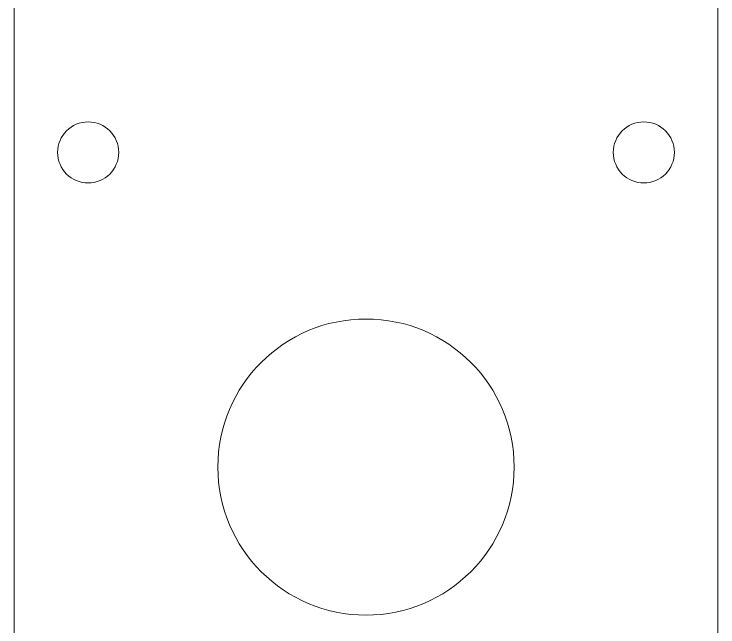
# Model space of a CAD drawing. Header units: millimetres. Extents: x -202 to 204, y -252 to 284.
# Drawn here: x -152.86 to -114.86, y 82.06 to 115.18 of the extents above; entities that cross this region are included whole.
import ezdxf

# ---------------------------------------------------------------- set-up
doc = ezdxf.new("R2010")
doc.units = ezdxf.units.MM
doc.header["$MEASUREMENT"] = 0
doc.layers.add('Layer 1', color=7, linetype='Continuous')

msp = doc.modelspace()

# ---------------------------------------------------------------- linework, layer by layer
at = {"layer": 'Layer 1', "color": 254, "lineweight": 20}
for points, knots in [([(-119.7939, 64.5904), (-119.7939, 64.5904), (-128.5923, 64.5904), (-128.5923, 64.5904), (-128.5923, 64.5904), (-129.4905, 66.1047), (-131.2377, 67.012), (-133.0902, 66.7518), (-133.0902, 66.7518), (-134.4978, 66.5539), (-135.661, 65.7245), (-136.3342, 64.5904), (-136.3342, 64.5904), (-136.3342, 64.5904), (-147.9175, 64.5904), (-147.9175, 64.5904), (-147.9175, 64.5904), (-150.6336, 64.5904), (-152.8557, 66.8125), (-152.8557, 69.5286), (-152.8557, 69.5286), (-152.8557, 69.5286), (-152.8557, 81.176), (-152.8557, 81.176), (-152.8557, 81.176), (-152.8557, 81.176), (-152.8557, 87.3782), (-152.8557, 87.3782), (-152.8557, 87.3782), (-152.8557, 87.3782), (-152.8557, 143.5733), (-152.8557, 143.5733), (-152.8557, 143.5733), (-152.8557, 143.5733), (-149.2546, 147.1744), (-149.2546, 147.1744), (-149.2546, 147.1744), (-148.8944, 147.5347), (-148.4998, 147.8606), (-148.0765, 148.1472), (-148.0765, 148.1472), (-147.1168, 147.2433), (-145.7705, 146.7671), (-144.3634, 146.9648), (-144.3634, 146.9648), (-142.9557, 147.1627), (-141.7926, 147.9921), (-141.1193, 149.1263), (-141.1193, 149.1263), (-139.907, 148.7317), (-138.8218, 148.0552), (-137.941, 147.1744), (-137.941, 147.1744), (-137.941, 147.1744), (-114.8557, 124.0891), (-114.8557, 124.0891), (-114.8557, 124.0891), (-114.8557, 124.0891), (-114.8557, 87.3782), (-114.8557, 87.3782), (-114.8557, 87.3782), (-114.8557, 87.3782), (-114.8557, 81.176), (-114.8557, 81.176), (-114.8557, 81.176), (-114.8557, 81.176), (-114.8557, 69.5286), (-114.8557, 69.5286), (-114.8557, 69.5286), (-114.8557, 66.8125), (-117.0778, 64.5904), (-119.7939, 64.5904)], [0, 0, 0, 0, 0.0526316, 0.0526316, 0.0526316, 0.0526316, 0.1052632, 0.1052632, 0.1052632, 0.1052632, 0.1578947, 0.1578947, 0.1578947, 0.1578947, 0.2105263, 0.2105263, 0.2105263, 0.2105263, 0.2631579, 0.2631579, 0.2631579, 0.2631579, 0.3157895, 0.3157895, 0.3157895, 0.3157895, 0.3684211, 0.3684211, 0.3684211, 0.3684211, 0.4210526, 0.4210526, 0.4210526, 0.4210526, 0.4736842, 0.4736842, 0.4736842, 0.4736842, 0.5263158, 0.5263158, 0.5263158, 0.5263158, 0.5789474, 0.5789474, 0.5789474, 0.5789474, 0.6315789, 0.6315789, 0.6315789, 0.6315789, 0.6842105, 0.6842105, 0.6842105, 0.6842105, 0.7368421, 0.7368421, 0.7368421, 0.7368421, 0.7894737, 0.7894737, 0.7894737, 0.7894737, 0.8421053, 0.8421053, 0.8421053, 0.8421053, 0.8947368, 0.8947368, 0.8947368, 0.8947368, 1, 1, 1, 1]), ([(-148.8557, 106.0489), (-149.767, 106.0489), (-150.5057, 106.7876), (-150.5057, 107.6989), (-150.5057, 107.6989), (-150.5057, 108.6102), (-149.767, 109.3489), (-148.8557, 109.3489), (-148.8557, 109.3489), (-147.9444, 109.3489), (-147.2057, 108.6102), (-147.2057, 107.6989), (-147.2057, 107.6989), (-147.2057, 106.7876), (-147.9444, 106.0489), (-148.8557, 106.0489)], [0, 0, 0, 0, 0.2, 0.2, 0.2, 0.2, 0.4, 0.4, 0.4, 0.4, 0.6, 0.6, 0.6, 0.6, 1, 1, 1, 1]), ([(-118.8557, 106.0489), (-119.767, 106.0489), (-120.5057, 106.7876), (-120.5057, 107.6989), (-120.5057, 107.6989), (-120.5057, 108.6102), (-119.767, 109.3489), (-118.8557, 109.3489), (-118.8557, 109.3489), (-117.9444, 109.3489), (-117.2057, 108.6102), (-117.2057, 107.6989), (-117.2057, 107.6989), (-117.2057, 106.7876), (-117.9444, 106.0489), (-118.8557, 106.0489)], [0, 0, 0, 0, 0.2, 0.2, 0.2, 0.2, 0.4, 0.4, 0.4, 0.4, 0.6, 0.6, 0.6, 0.6, 1, 1, 1, 1]), ([(-133.8557, 98.6989), (-129.4375, 98.6989), (-125.8557, 95.1171), (-125.8557, 90.6989), (-125.8557, 90.6989), (-125.8557, 86.2807), (-129.4375, 82.6989), (-133.8557, 82.6989), (-133.8557, 82.6989), (-138.2739, 82.6989), (-141.8557, 86.2807), (-141.8557, 90.6989), (-141.8557, 90.6989), (-141.8557, 95.1171), (-138.2739, 98.6989), (-133.8557, 98.6989)], [0, 0, 0, 0, 0.2, 0.2, 0.2, 0.2, 0.4, 0.4, 0.4, 0.4, 0.6, 0.6, 0.6, 0.6, 1, 1, 1, 1])]:
    msp.add_open_spline(points, degree=3, knots=knots, dxfattribs=at)

doc.saveas('drawing.dxf')
